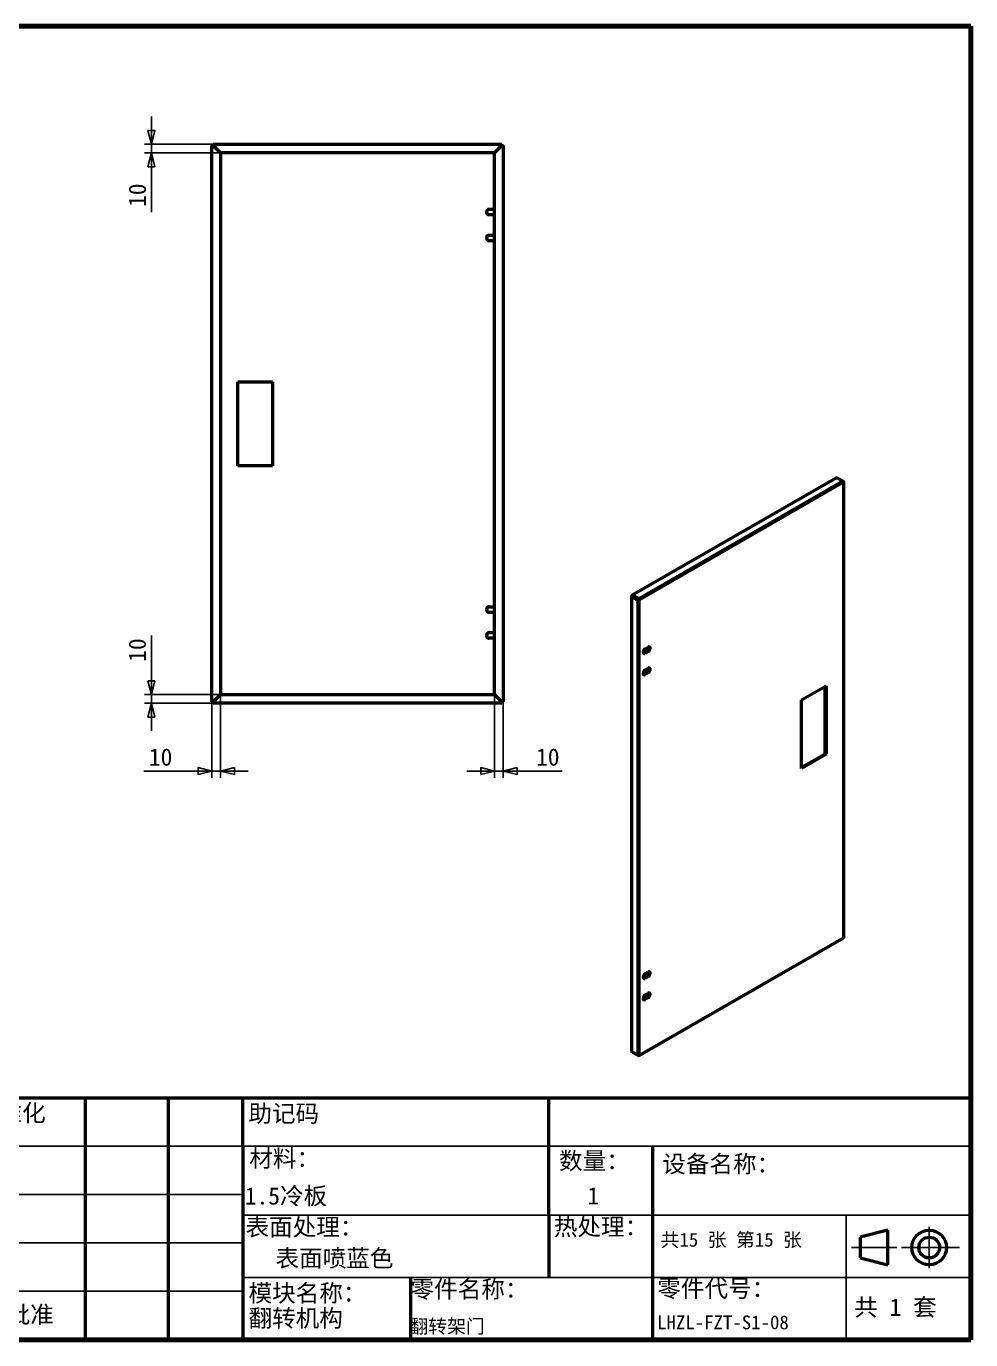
# Model space of a CAD drawing. Header units: millimetres. Extents: x 80 to 270404, y -82095 to 3586.
# Drawn here: x 1203 to 2296, y 80 to 1600 of the extents above; entities that cross this region are included whole.
import ezdxf
from ezdxf.enums import TextEntityAlignment as Align

# ---------------------------------------------------------------- set-up
doc = ezdxf.new("R2010")
doc.units = ezdxf.units.MM
doc.header["$LTSCALE"] = 8
for name, color, linetype, lineweight in [('可见 (ISO)', 7, 'Continuous', 50), ('可见窄的 (ISO)', 7, 'Continuous', 35), ('图框 (ISO)', 7, 'Continuous', 70), ('标题 (ISO)', 7, 'Continuous', 50), ('符号 (ISO)', 7, 'Continuous', 25)]:
    doc.layers.add(name, color=color, linetype=linetype, lineweight=lineweight)
doc.layers.add('尺寸 (ISO)', color=5, linetype='Continuous', lineweight=25, true_color=0x0000ff)
doc.styles.add('文本样式19', font='tahoma.ttf')
doc.styles.add('文本样式91', font='simfang.ttf')
doc.styles.add('注释文本 (ISO)', font='simfang.ttf')
doc.dimstyles.new('默认 (GB)', dxfattribs={"dimscale": 8, "dimtxt": 2.5, "dimasz": 2, "dimexe": 1, "dimexo": 0, "dimgap": 0.75, "dimtad": 1, "dimtoh": 1, "dimrnd": 1e-08, "dimdsep": 46, "dimtxsty": '注释文本 (ISO)', "dimblk": 'Filled-2', "dimcen": 0.09, "dimdle": 10, "dimclrd": 256, "dimclre": 256, "dimclrt": 256, "dimaunit": 1, "dimadec": 3, "dimazin": 2, "dimtfac": 0.52, "dimtmove": 0, "dimatfit": 3, "dimldrblk": 'Filled-1', "dimfxl": 0, "dimtolj": 1, "dimlwd": -1, "dimlwe": -1, "dimarcsym": 0})

# ---------------------------------------------------------------- blocks, each defined once
blk = doc.blocks.new('图框 A3-A4')
at = {"layer": '图框 (ISO)'}
for p, q in [((287, 200), (10, 200)), ((10, 200), (10, 10)), ((287, 10), (287, 200)), ((10, 10), (287, 10))]:
    blk.add_line(p, q, dxfattribs=at)
blk = doc.blocks.new('标题栏 GB1')
at = {"layer": '标题 (ISO)'}
for p, q in [((194.57, 65.23), (194.57, 72.23)), ((194.57, 72.23), (378.57, 72.23)), ((206.57, 65.23), (206.57, 72.23)), ((222.57, 65.23), (222.57, 72.23)), ((234.57, 65.23), (234.57, 72.23)), ((250.57, 65.23), (250.57, 72.23)), ((262.57, 65.23), (262.57, 72.23)), ((273.31, 65.23), (273.31, 72.23)), ((317.57, 65.23), (317.57, 72.23)), ((378.57, 72.23), (378.57, 65.23)), ((194.57, 37.23), (194.57, 65.23)), ((206.57, 37.23), (206.57, 65.23)), ((222.57, 44.23), (222.57, 65.23)), ((234.57, 37.23), (234.57, 65.23)), ((250.57, 37.23), (250.57, 65.23)), ((262.57, 37.23), (262.57, 65.23)), ((273.31, 65.23), (273.31, 37.23)), ((317.57, 55.23), (317.57, 65.23)), ((378.57, 65.23), (378.57, 37.23)), ((317.57, 55.23), (317.57, 46.23)), ((366.57, 53.06), (362.57, 52.06)), ((362.57, 52.06), (362.57, 49.06)), ((366.57, 48.06), (366.57, 53.06)), ((362.57, 49.06), (366.57, 48.06)), ((297.57, 46.23), (297.57, 37.23)), ((222.57, 44.23), (222.57, 37.23)), ((378.57, 37.23), (194.57, 37.23))]:
    blk.add_line(p, q, dxfattribs=at)
at = {"layer": '标题 (ISO)', "lineweight": 25}
for p, q in [((194.57, 65.23), (273.31, 65.23)), ((273.31, 65.23), (378.57, 65.23)), ((194.57, 58.23), (273.31, 58.23)), ((332.57, 55.23), (273.31, 55.23)), ((332.57, 55.23), (378.57, 55.23)), ((360.57, 55.23), (360.57, 46.23)), ((372.58, 53.56), (372.58, 47.56)), ((194.57, 51.23), (273.31, 51.23)), ((361.32, 50.56), (367.88, 50.56)), ((368.55, 50.56), (370.07, 50.56)), ((370.07, 50.56), (376.97, 50.56)), ((273.31, 46.23), (378.57, 46.23)), ((360.57, 46.23), (360.57, 37.23)), ((194.57, 44.23), (273.31, 44.23))]:
    blk.add_line(p, q, dxfattribs=at)
at = {"layer": '标题 (ISO)', "lineweight": 50}
blk.add_line((332.57, 65.23), (332.57, 37.23), dxfattribs=at)
at = {"layer": '标题 (ISO)'}
for radius in [2.5, 1.5]:
    blk.add_circle((372.57, 50.56), radius, dxfattribs=at)
at = {"layer": '标题 (ISO)', "char_height": 2.5, "style": '注释文本 (ISO)'}
for s, insert, attachment_point in [('\\f仿宋|b0|i0;设计', (195.38, 70.83), 1), ('\\f仿宋|b0|i0;标准化', (234.57, 71.28), 1), ('助记码', (274.11, 71.21), 1), ('\\f仿宋|b0|i0;绘图', (195.35, 64.28), 1), ('\\f仿宋|b0|i0;材料：', (274.24, 64.72), 1), ('\\f仿宋|b0|i0;数量：', (319.04, 64.37), 1), ('张成安', (206.92, 63.22), 1), ('\\f仿宋|b0|i0;审核', (195.48, 57.07), 1), ('\\f仿宋|b0|i0;热处理：', (318.29, 54.82), 1), ('\\f仿宋|b0|i0;零件名称：', (297.57, 45.8), 1), ('\\f仿宋|b0|i0;零件代号：', (333.25, 45.9), 1), ('\\f仿宋|b0|i0;批准', (242.57, 40.73), 5)]:
    blk.add_mtext(s, dxfattribs=dict(at, insert=insert, attachment_point=attachment_point))
at = {"layer": '标题 (ISO)', "char_height": 2.5, "attachment_point": 1, "style": '注释文本 (ISO)'}
for s, insert, line_spacing_factor in [('设备名称：\\P', (333.96, 63.91), 0.856364), ('模块名称：\\P\\fArial|b0|i0;\\H2.5000;翻转机构', (274.14, 45.23), 0.872369)]:
    blk.add_mtext(s, dxfattribs=dict(at, insert=insert, line_spacing_factor=line_spacing_factor))
at = {"layer": '标题 (ISO)', "attachment_point": 1, "style": '注释文本 (ISO)'}
for s, insert, char_height, width in [('\\f仿宋|b0|i0;表面处理：', (273.7, 54.78), 2.5, 18.7135), ('\\f仿宋|b0|i0;\\H2.0000;共15 张 第15 张', (333.72, 52.69), 2, 27.2374), ('\\f仿宋|b0|i0;工艺', (195.45, 42.85), 2.5, 7.4854), ('  共 1 套', (358.32, 43.18), 2.5, 17.7919)]:
    blk.add_mtext(s, dxfattribs=dict(at, insert=insert, char_height=char_height, width=width))
at = {"layer": '标题 (ISO)'}
for tag, p, height, style in [('材料_001', (273.59, 56.78), 2.5, '注释文本 (ISO)'), ('零件代号_001', (297.39, 38.16), 2, '文本样式91'), ('描述_001', (333.22, 38.74), 2, '文本样式91')]:
    blk.add_attdef(tag, p, '', height=height, dxfattribs=dict(at, style=style))
at = {"layer": '标题 (ISO)', "style": '文本样式91'}
blk.add_attdef('热处理', text='', height=2, dxfattribs=at).set_placement((318.2, 50.63), align=Align.TOP_LEFT)
at = {"layer": '标题 (ISO)', "style": '文本样式19'}
for tag, p in [('工程核准人', (256.57, 40.73)), ('工程批准日期', (267.94, 40.73))]:
    blk.add_attdef(tag, text='', height=1, dxfattribs=at).set_placement(p, align=Align.MIDDLE_CENTER)
blk = doc.blocks.new('Filled-2')
at = {"color": 0}
for p, q in [((0, 0), (-1, 0.25)), ((-1, 0.25), (-1, -0.25)), ((-1, 0), (0, 0)), ((-1, -0.25), (0, 0))]:
    blk.add_line(p, q, dxfattribs=at)
at = {"color": 0, "flags": 128}
blk.add_lwpolyline([(-1, -0.25), (0, 0), (-1, 0.25), (-1, -0.25)], dxfattribs=at)
at = {"color": 0}
blk.add_solid([(-1, -0.25), (0, 0), (-1, 0.25), (-1, -0.25)], dxfattribs=at)
blk = doc.blocks.new('*D19')
at = {"layer": 'Defpoints', "color": 0, "transparency": 16777216}
for p in [(1428.1, 826.6), (1418.1, 818.1), (1418.1, 738.1)]:
    blk.add_point(p, dxfattribs=at)
at = {"layer": '尺寸 (ISO)', "transparency": 16777216}
for p, q in [((1428.1, 826.6), (1428.1, 730.1)), ((1418.1, 818.1), (1418.1, 730.1)), ((1402.1, 738.1), (1339.2, 738.1)), ((1428.1, 738.1), (1418.1, 738.1)), ((1444.1, 738.1), (1460.1, 738.1))]:
    blk.add_line(p, q, dxfattribs=at)
at = {"layer": '尺寸 (ISO)', "transparency": 16777216, "xscale": 16, "yscale": 16, "zscale": 16}
blk.add_blockref('Filled-2', (1418.1, 738.1), dxfattribs=at)
at = {"layer": '尺寸 (ISO)', "transparency": 16777216, "xscale": 16, "yscale": 16, "zscale": 16, "rotation": 180}
blk.add_blockref('Filled-2', (1428.1, 738.1), dxfattribs=at)
at = {"layer": '尺寸 (ISO)', "transparency": 16777216, "insert": (1345.2, 764.3), "char_height": 20, "attachment_point": 1, "style": '注释文本 (ISO)'}
blk.add_mtext('\\A1;10', dxfattribs=at)
blk = doc.blocks.new('Filled-1')
at = {"color": 0}
for p, q in [((0, 0), (-1, 0.125)), ((-1, 0.125), (-1, -0.125)), ((-1, 0), (0, 0)), ((-1, -0.125), (0, 0))]:
    blk.add_line(p, q, dxfattribs=at)
at = {"color": 0, "flags": 128}
blk.add_lwpolyline([(-1, -0.125), (0, 0), (-1, 0.125), (-1, -0.125)], dxfattribs=at)
at = {"color": 0}
blk.add_solid([(-1, -0.125), (0, 0), (-1, 0.125), (-1, -0.125)], dxfattribs=at)
blk = doc.blocks.new('*D20')
at = {"layer": 'Defpoints', "color": 0, "transparency": 16777216}
for p in [(1745.1, 826.6), (1755.1, 818.1), (1755.1, 738.1)]:
    blk.add_point(p, dxfattribs=at)
at = {"layer": '尺寸 (ISO)', "transparency": 16777216}
for p, q in [((1745.1, 826.6), (1745.1, 730.1)), ((1755.1, 818.1), (1755.1, 730.1)), ((1729.1, 738.1), (1713.1, 738.1)), ((1745.1, 738.1), (1755.1, 738.1)), ((1771.1, 738.1), (1823.5, 738.1))]:
    blk.add_line(p, q, dxfattribs=at)
at = {"layer": '尺寸 (ISO)', "transparency": 16777216, "xscale": 16, "yscale": 16, "zscale": 16}
blk.add_blockref('Filled-2', (1745.1, 738.1), dxfattribs=at)
at = {"layer": '尺寸 (ISO)', "transparency": 16777216, "xscale": 16, "yscale": 16, "zscale": 16, "rotation": 180}
blk.add_blockref('Filled-2', (1755.1, 738.1), dxfattribs=at)
at = {"layer": '尺寸 (ISO)', "transparency": 16777216, "insert": (1793.1, 764.3), "char_height": 20, "attachment_point": 1, "style": '注释文本 (ISO)'}
blk.add_mtext('\\A1;10', dxfattribs=at)
blk = doc.blocks.new('*D21')
at = {"layer": 'Defpoints', "color": 0, "transparency": 16777216}
for p in [(1348.1, 826.5), (1428.1, 826.5), (1419.6, 816.5)]:
    blk.add_point(p, dxfattribs=at)
at = {"layer": '尺寸 (ISO)', "transparency": 16777216}
for p, q in [((1348.1, 842.5), (1348.1, 895)), ((1428.1, 826.5), (1340.1, 826.5)), ((1348.1, 816.5), (1348.1, 826.5)), ((1419.6, 816.5), (1340.1, 816.5)), ((1348.1, 800.5), (1348.1, 784.5))]:
    blk.add_line(p, q, dxfattribs=at)
at = {"layer": '尺寸 (ISO)', "transparency": 16777216, "xscale": 16, "yscale": 16, "zscale": 16}
for p, rotation in [((1348.1, 826.5), 270), ((1348.1, 816.5), 90)]:
    blk.add_blockref('Filled-2', p, dxfattribs=dict(at, rotation=rotation))
at = {"layer": '尺寸 (ISO)', "transparency": 16777216, "insert": (1321.8, 864.5), "char_height": 20, "attachment_point": 1, "rotation": 90, "style": '注释文本 (ISO)'}
blk.add_mtext('\\A1;10', dxfattribs=at)
blk = doc.blocks.new('*D22')
at = {"layer": 'Defpoints', "color": 0, "transparency": 16777216}
for p in [(1419.6, 1463.5), (1348.1, 1453.5), (1428.1, 1453.5)]:
    blk.add_point(p, dxfattribs=at)
at = {"layer": '尺寸 (ISO)', "transparency": 16777216}
for p, q in [((1348.1, 1479.5), (1348.1, 1495.5)), ((1419.6, 1463.5), (1340.1, 1463.5)), ((1348.1, 1463.5), (1348.1, 1453.5)), ((1428.1, 1453.5), (1340.1, 1453.5)), ((1348.1, 1437.5), (1348.1, 1384.9))]:
    blk.add_line(p, q, dxfattribs=at)
at = {"layer": '尺寸 (ISO)', "transparency": 16777216, "xscale": 16, "yscale": 16, "zscale": 16}
for p, rotation in [((1348.1, 1463.5), 270), ((1348.1, 1453.5), 90)]:
    blk.add_blockref('Filled-2', p, dxfattribs=dict(at, rotation=rotation))
at = {"layer": '尺寸 (ISO)', "transparency": 16777216, "insert": (1321.8, 1390.9), "char_height": 20, "attachment_point": 1, "rotation": 90, "style": '注释文本 (ISO)'}
blk.add_mtext('\\A1;10', dxfattribs=at)

msp = doc.modelspace()

# ---------------------------------------------------------------- linework, layer by layer
at = {"layer": '可见 (ISO)'}
for p, q in [((1418.06667, 1461.93397), (1419.56667, 1461.93397)), ((1418.06667, 818.0754), (1418.06667, 1461.93397)), ((1419.56667, 1461.93397), (1419.66667, 1461.83397)), ((1419.63738, 1462.00468), (1419.63738, 1463.50468)), ((1419.63738, 1463.50468), (1753.49596, 1463.50468)), ((1419.63738, 1462.00468), (1419.73738, 1461.90468)), ((1419.66667, 1461.83397), (1428.06667, 1453.43397)), ((1428.13738, 1453.50468), (1419.73738, 1461.90468)), ((1753.39596, 1461.90468), (1744.99596, 1453.50468)), ((1745.06667, 1453.43397), (1753.46667, 1461.83397)), ((1753.49596, 1462.00468), (1753.39596, 1461.90468)), ((1753.56667, 1461.93397), (1753.46667, 1461.83397)), ((1753.49596, 1463.50468), (1753.49596, 1462.00468)), ((1753.56667, 1461.93397), (1755.06667, 1461.93397)), ((1755.06667, 1461.93397), (1755.06667, 818.0754)), ((1428.06667, 1453.43397), (1428.06667, 826.5754)), ((1744.99596, 1453.50468), (1428.13738, 1453.50468)), ((1745.06667, 826.5754), (1745.06667, 1453.43397)), ((1739.06667, 1388.25468), (1744.06667, 1388.25468)), ((1744.06667, 1381.75468), (1739.06667, 1381.75468)), ((1739.06667, 1358.25468), (1744.06667, 1358.25468)), ((1744.06667, 1351.75468), (1739.06667, 1351.75468)), ((1448.06667, 1091.50468), (1448.06667, 1188.50468)), ((1448.06667, 1188.50468), (1488.06667, 1188.50468)), ((1488.06667, 1188.50468), (1488.06667, 1091.50468)), ((1488.06667, 1091.50468), (1448.06667, 1091.50468)), ((2140.54099, 1077.53773), (1904.50855, 941.61569)), ((2141.36005, 1077.47115), (2147.58259, 1073.88782)), ((2148.69325, 1073.24328), (2147.66775, 1073.83383)), ((2148.36351, 1073.05339), (2148.69325, 1073.24328)), ((2149.16188, 546.21901), (2149.16188, 1072.57979)), ((1739.06667, 928.25468), (1744.06667, 928.25468)), ((1903.7071, 940.22921), (1903.7071, 413.89237)), ((1905.20671, 940.22921), (1904.17573, 940.82292)), ((1904.17573, 939.60165), (1910.39827, 936.01832)), ((1905.28639, 940.29873), (1904.22573, 940.90952)), ((1904.22573, 940.90952), (1910.16542, 937.46257)), ((1911.45893, 936.62912), (1905.23639, 940.21244)), ((1911.50893, 937.94204), (1905.28639, 941.52536)), ((1911.50893, 936.71572), (1905.28639, 940.29904)), ((1905.28639, 940.29873), (1911.22609, 936.85177)), ((1911.22609, 936.85177), (1910.16542, 937.46257)), ((1911.45893, 936.62912), (1910.39827, 936.01832)), ((1911.22609, 936.85177), (1911.24937, 936.86519)), ((1911.50893, 936.71572), (1911.50893, 937.94204)), ((1911.60035, 936.60517), (1912.66101, 935.99438)), ((1744.06667, 921.75468), (1739.06667, 921.75468)), ((1739.06667, 898.25468), (1744.06667, 898.25468)), ((1744.06667, 891.75468), (1739.06667, 891.75468)), ((1919.30781, 879.60967), (1922.84335, 881.64565)), ((1918.24715, 874.90641), (1921.78269, 876.94239)), ((1922.84335, 876.33159), (1919.30781, 874.29562)), ((1918.24715, 850.38), (1921.78269, 852.41597)), ((1919.30781, 855.08326), (1922.84335, 857.11924)), ((1922.84335, 851.80518), (1919.30781, 849.7692)), ((2100.32715, 820.54674), (2128.61142, 836.83457)), ((2127.55076, 758.14329), (2127.55076, 836.22377)), ((2128.61142, 836.83457), (2128.61142, 757.53249)), ((1428.06667, 826.5754), (1419.66667, 818.1754)), ((1419.73738, 818.10468), (1428.13738, 826.50468)), ((1428.13738, 826.50468), (1744.99596, 826.50468)), ((1744.99596, 826.50468), (1753.39596, 818.10468)), ((1753.46667, 818.1754), (1745.06667, 826.5754)), ((1419.56667, 818.0754), (1418.06667, 818.0754)), ((1419.56667, 818.0754), (1419.66667, 818.1754)), ((1419.63738, 818.00468), (1419.73738, 818.10468)), ((1419.63738, 816.50468), (1419.63738, 818.00468)), ((1753.49596, 816.50468), (1419.63738, 816.50468)), ((1753.49596, 818.00468), (1753.39596, 818.10468)), ((1753.56667, 818.0754), (1753.46667, 818.1754)), ((1753.49596, 818.00468), (1753.49596, 816.50468)), ((1755.06667, 818.0754), (1753.56667, 818.0754)), ((2100.32715, 741.24467), (2100.32715, 820.54674)), ((2100.32715, 742.46625), (2127.55076, 758.14329)), ((2128.61142, 757.53249), (2100.32715, 741.24467)), ((2128.61142, 757.53249), (2127.55076, 758.14329)), ((1912.31771, 408.91654), (2148.37071, 544.85043)), ((1919.30781, 503.538), (1922.84335, 505.57397)), ((1918.24715, 498.83473), (1921.78269, 500.87071)), ((1922.84335, 500.25992), (1919.30781, 498.22394)), ((1918.24715, 474.30832), (1921.78269, 476.3443)), ((1919.30781, 479.01158), (1922.84335, 481.04756)), ((1922.84335, 475.7335), (1919.30781, 473.69752)), ((1910.39827, 409.63359), (1904.17573, 413.21692)), ((1905.28639, 412.57237), (1911.50893, 408.98905)), ((1911.50893, 409.37558), (1911.50893, 408.98905))]:
    msp.add_line(p, q, dxfattribs=at)
for centre, start, end in [((1739.06667, 1385.00468), 90, 270), ((1744.06667, 1385.00468), 72.07978686, 90), ((1744.06667, 1385.00468), 270, 287.92021314), ((1739.06667, 1355.00468), 90, 270), ((1744.06667, 1355.00468), 72.07978686, 90), ((1744.06667, 1355.00468), 270, 287.92021314), ((1739.06667, 925.00468), 90, 270), ((1744.06667, 925.00468), 72.07978686, 90), ((1744.06667, 925.00468), 270, 287.92021314), ((1739.06667, 895.00468), 90, 270), ((1744.06667, 895.00468), 72.07978686, 90), ((1744.06667, 895.00468), 270, 287.92021314)]:
    msp.add_arc(centre, 3.25, start, end, dxfattribs=at)
for centre, major_axis, ratio, start_param, end_param in [((1905.3071, 940.1714), (0.1, -0.05781), 0.001672483, 2.3571613806, 3.138714353), ((1905.3571, 940.25801), (0.1, -0.05781), 0.001672483, 2.3571613808, 3.9279577071), ((1921.78269, 879.59942), (1.62185, 2.8164), 0.5780931159, 3.9250571086, 5.9514039815), ((1922.84335, 878.98862), (1.62185, 2.8164), 0.5780931159, 3.9250571086, 7.0666497622), ((1919.30781, 876.95264), (-1.62185, -2.8164), 0.5780931159, 3.9250571086, 7.0666497622), ((1918.24715, 877.56344), (-1.62185, -2.8164), 0.5780931159, 0.3317813256, 0.783464455), ((1919.30781, 852.42623), (-1.62185, -2.8164), 0.5780931159, 3.9250571086, 7.0666497622), ((1921.78269, 855.073), (1.62185, 2.8164), 0.5780931159, 3.9250571086, 5.9514039815), ((1922.84335, 854.46221), (1.62185, 2.8164), 0.5780931159, 3.9250571086, 7.0666497622), ((1918.24715, 853.03702), (-1.62185, -2.8164), 0.5780931159, 0.3317813256, 0.783464455), ((1919.30781, 500.88097), (-1.62185, -2.8164), 0.5780931159, 3.9250571086, 7.0666497622), ((1921.78269, 503.52774), (1.62185, 2.8164), 0.5780931159, 3.9250571086, 5.9514039815), ((1922.84335, 502.91695), (1.62185, 2.8164), 0.5780931159, 3.9250571086, 7.0666497622), ((1918.24715, 501.49176), (-1.62185, -2.8164), 0.5780931159, 0.3317813256, 0.783464455), ((1919.30781, 476.35455), (-1.62185, -2.8164), 0.5780931159, 3.9250571086, 7.0666497622), ((1918.24715, 476.96535), (-1.62185, -2.8164), 0.5780931159, 0.3317813256, 0.783464455), ((1921.78269, 479.00133), (1.62185, 2.8164), 0.5780931159, 3.9250571086, 5.9514039815), ((1922.84335, 478.39053), (1.62185, 2.8164), 0.5780931159, 3.9250571086, 7.0666497622)]:
    msp.add_ellipse(centre, major_axis=major_axis, ratio=ratio, start_param=start_param, end_param=end_param, dxfattribs=at)
for points, knots in [([(1418.06667, 1461.93397), (1418.23637, 1461.92337), (1418.49091, 1461.90746), (1419.08792, 1461.87015), (1419.27194, 1461.85864), (1419.46928, 1461.84631), (1419.66667, 1461.83397)], [0, 0, 0, 0, 1.2006819404, 1.2006819404, 1.2006819404, 1.5707963268, 1.5707963268, 1.5707963268, 1.5707963268]), ([(1419.73738, 1461.90468), (1419.69736, 1462.54505), (1419.65863, 1463.16471), (1419.64415, 1463.39634), (1419.63969, 1463.46774), (1419.63831, 1463.48991), (1419.63738, 1463.50468)], [-1.5707963268, -1.5707963268, -1.5707963268, -1.5707963268, -0.3701143864, -0.3701143864, -0.3701143864, 0, 0, 0, 0]), ([(1753.49596, 1463.50468), (1753.48536, 1463.33499), (1753.46945, 1463.08044), (1753.43213, 1462.48344), (1753.42063, 1462.29941), (1753.4083, 1462.10208), (1753.39596, 1461.90468)], [0, 0, 0, 0, 1.2006819404, 1.2006819404, 1.2006819404, 1.5707963268, 1.5707963268, 1.5707963268, 1.5707963268]), ([(1753.46667, 1461.83397), (1754.10704, 1461.874), (1754.7267, 1461.91273), (1754.95833, 1461.9272), (1755.02973, 1461.93167), (1755.0519, 1461.93305), (1755.06667, 1461.93397)], [-1.5707963268, -1.5707963268, -1.5707963268, -1.5707963268, -0.3701143864, -0.3701143864, -0.3701143864, 0, 0, 0, 0]), ([(2140.54472, 1077.53202), (2140.66076, 1077.60131), (2140.79717, 1077.63195), (2140.94602, 1077.61548), (2141.07931, 1077.60074), (2141.22047, 1077.55152), (2141.36005, 1077.47115)], [-0.78346445497, -0.78346445497, -0.78346445497, -0.78346445497, -0.37011438642, -0.37011438642, -0.37011438642, 0, 0, 0, 0]), ([(2147.58259, 1073.88782), (2148.04664, 1073.61429), (2148.49323, 1072.9757), (2148.63804, 1072.37171), (2148.67593, 1072.21366), (2148.69468, 1072.05919), (2148.69325, 1071.91631)], [0, 0, 0, 0, 1.2450050373, 1.2450050373, 1.2450050373, 1.5707963268, 1.5707963268, 1.5707963268, 1.5707963268]), ([(2148.69325, 1071.91631), (2149.16277, 1072.19301), (2149.29039, 1072.6465), (2148.99585, 1072.99552), (2148.91877, 1073.08685), (2148.81612, 1073.17087), (2148.69325, 1073.24328)], [0, 0, 0, 0, 1.2450050373, 1.2450050373, 1.2450050373, 1.5707963268, 1.5707963268, 1.5707963268, 1.5707963268]), ([(1904.17573, 940.82292), (1903.72292, 940.59488), (1903.58474, 940.20147), (1903.8431, 939.87589), (1903.92273, 939.77553), (1904.03615, 939.68202), (1904.17573, 939.60165)], [-1.5707963268, -1.5707963268, -1.5707963268, -1.5707963268, -0.3701143864, -0.3701143864, -0.3701143864, 0, 0, 0, 0]), ([(1905.28639, 941.52536), (1904.83358, 941.78612), (1904.41417, 941.7024), (1904.27676, 941.32383), (1904.2344, 941.20714), (1904.217, 941.06588), (1904.22573, 940.90952)], [0, 0, 0, 0, 1.2006819404, 1.2006819404, 1.2006819404, 1.5707963268, 1.5707963268, 1.5707963268, 1.5707963268]), ([(1905.19236, 940.22999), (1905.19244, 940.22997), (1905.19257, 940.22995), (1905.19385, 940.22979), (1905.19568, 940.22959), (1905.20063, 940.22931), (1905.20363, 940.22921), (1905.2071, 940.22921)], [0.0081141069655, 0.0081141069655, 0.0081141069655, 0.0081141069655, 0.0089545943771, 0.0089545943771, 0.0107615310114, 0.0107615310114, 0.012387118925, 0.012387118925, 0.012387118925, 0.012387118925]), ([(1905.2571, 940.31582), (1905.25485, 940.3197), (1905.25286, 940.32277), (1905.25022, 940.32658), (1905.24946, 940.32752), (1905.24946, 940.32752)], [0, 0, 0, 0, 0.0021471873895, 0.0021471873895, 0.0041357889955, 0.0041357889955, 0.0041357889955, 0.0041357889955]), ([(1910.39827, 936.01832), (1910.86779, 935.74162), (1911.64429, 935.6618), (1912.23939, 935.82509), (1912.39512, 935.86782), (1912.53815, 935.92528), (1912.66101, 935.99438)], [0, 0, 0, 0, 1.2450050373, 1.2450050373, 1.2450050373, 1.5707963268, 1.5707963268, 1.5707963268, 1.5707963268]), ([(1912.66101, 935.99438), (1912.65554, 936.53408), (1912.32562, 937.24043), (1911.87533, 937.66718), (1911.7575, 937.77886), (1911.63322, 937.87211), (1911.50893, 937.94204)], [0, 0, 0, 0, 1.2450050373, 1.2450050373, 1.2450050373, 1.5707963268, 1.5707963268, 1.5707963268, 1.5707963268]), ([(1419.66667, 818.1754), (1419.02631, 818.13537), (1418.40665, 818.09664), (1418.17501, 818.08217), (1418.10361, 818.0777), (1418.08145, 818.07632), (1418.06667, 818.0754)], [-1.5707963268, -1.5707963268, -1.5707963268, -1.5707963268, -0.3701143864, -0.3701143864, -0.3701143864, 0, 0, 0, 0]), ([(1419.63738, 816.50468), (1419.64799, 816.67438), (1419.6639, 816.92893), (1419.70121, 817.52593), (1419.71271, 817.70996), (1419.72505, 817.90729), (1419.73738, 818.10468)], [0, 0, 0, 0, 1.2006819404, 1.2006819404, 1.2006819404, 1.5707963268, 1.5707963268, 1.5707963268, 1.5707963268]), ([(1753.39596, 818.10468), (1753.43598, 817.46432), (1753.47471, 816.84466), (1753.48919, 816.61303), (1753.49365, 816.54163), (1753.49504, 816.51946), (1753.49596, 816.50468)], [-1.5707963268, -1.5707963268, -1.5707963268, -1.5707963268, -0.3701143864, -0.3701143864, -0.3701143864, 0, 0, 0, 0]), ([(1755.06667, 818.0754), (1754.89697, 818.086), (1754.64243, 818.10191), (1754.04543, 818.13922), (1753.8614, 818.15072), (1753.66407, 818.16306), (1753.46667, 818.1754)], [0, 0, 0, 0, 1.2006819404, 1.2006819404, 1.2006819404, 1.5707963268, 1.5707963268, 1.5707963268, 1.5707963268]), ([(2149.15349, 546.21838), (2149.15578, 546.07988), (2149.10458, 545.94147), (2148.99585, 545.8173), (2148.91877, 545.72928), (2148.81612, 545.64857), (2148.69325, 545.57947)], [0.7853981634, 0.7853981634, 0.7853981634, 0.7853981634, 1.24500503726, 1.24500503726, 1.24500503726, 1.57079632679, 1.57079632679, 1.57079632679, 1.57079632679]), ([(1912.66101, 409.65754), (1912.19149, 409.38083), (1911.41498, 409.30102), (1910.81989, 409.46431), (1910.66416, 409.50704), (1910.52113, 409.5645), (1910.39827, 409.63359)], [0, 0, 0, 0, 1.2450050373, 1.2450050373, 1.2450050373, 1.5707963268, 1.5707963268, 1.5707963268, 1.5707963268]), ([(1911.50893, 408.98905), (1911.98392, 408.72182), (1912.44146, 408.83976), (1912.5972, 409.27068), (1912.63796, 409.38344), (1912.65958, 409.51466), (1912.66101, 409.65754)], [0, 0, 0, 0, 1.2450050373, 1.2450050373, 1.2450050373, 1.5707963268, 1.5707963268, 1.5707963268, 1.5707963268])]:
    msp.add_open_spline(points, degree=3, knots=knots, dxfattribs=at)
for points in [[(1419.66667, 1461.90468), (1419.62689, 1461.9121), (1419.58984, 1461.91952), (1419.57433, 1461.92694)], [(1419.66667, 1461.90468), (1419.65925, 1461.94447), (1419.65184, 1461.98152), (1419.64442, 1461.99703)], [(1753.46667, 1461.90468), (1753.47409, 1461.94447), (1753.48151, 1461.98152), (1753.48892, 1461.99703)], [(1753.46667, 1461.90468), (1753.50645, 1461.9121), (1753.54351, 1461.91952), (1753.55902, 1461.92694)], [(1911.60035, 936.60517), (1911.56333, 936.59183), (1911.49595, 936.59981), (1911.45893, 936.62912)], [(1911.60035, 936.60517), (1911.59345, 936.644), (1911.55286, 936.69837), (1911.50893, 936.71572)], [(1419.66667, 818.10468), (1419.62689, 818.09727), (1419.58984, 818.08985), (1419.57433, 818.08243)], [(1419.66667, 818.10468), (1419.65925, 818.0649), (1419.65184, 818.02785), (1419.64442, 818.01234)], [(1753.46667, 818.10468), (1753.47409, 818.0649), (1753.48151, 818.02785), (1753.48892, 818.01234)], [(1753.46667, 818.10468), (1753.50645, 818.09727), (1753.54351, 818.08985), (1753.55902, 818.08243)], [(2148.69325, 545.57947), (2148.69671, 545.23816), (2148.57042, 544.97965), (2148.36599, 544.85735)], [(1904.17573, 413.21692), (1903.87954, 413.38748), (1903.71797, 413.63763), (1903.71394, 413.89325)], [(1905.19117, 412.6322), (1905.22275, 412.61069), (1905.25452, 412.59072), (1905.28639, 412.57237)]]:
    msp.add_open_spline(points, degree=3, dxfattribs=at)
at = {"layer": '可见窄的 (ISO)'}
for p, q in [((2141.36005, 1077.47115), (1905.28639, 941.52536)), ((1911.50893, 937.94204), (2147.58259, 1073.88782)), ((2148.69325, 1071.91631), (1912.66101, 935.99438)), ((2148.69325, 545.57947), (2148.69325, 1071.91631)), ((1905.23639, 940.21244), (1904.17573, 939.60165)), ((1904.17573, 939.60165), (1904.17573, 413.21692)), ((1905.28639, 941.52536), (1905.28639, 940.29904)), ((1905.28666, 940.29888), (1905.28639, 940.29873)), ((1910.39827, 409.63359), (1910.39827, 936.01832)), ((1912.66101, 935.99438), (1912.66101, 409.65754)), ((1919.30781, 874.29562), (1918.24715, 874.90641)), ((1922.84335, 876.33159), (1921.78269, 876.94239)), ((1922.84335, 851.80518), (1921.78269, 852.41597)), ((1919.30781, 849.7692), (1918.24715, 850.38)), ((1912.66101, 409.65754), (2148.69325, 545.57947)), ((1919.30781, 498.22394), (1918.24715, 498.83473)), ((1922.84335, 500.25992), (1921.78269, 500.87071)), ((1919.30781, 473.69752), (1918.24715, 474.30832)), ((1922.84335, 475.7335), (1921.78269, 476.3443)), ((1905.28639, 412.57733), (1905.28639, 412.57237))]:
    msp.add_line(p, q, dxfattribs=at)

# ---------------------------------------------------------------- block references
at = {"xscale": 8, "yscale": 8, "zscale": 8}
msp.add_blockref('图框 A3-A4', (0, 0), dxfattribs=at)
msp.add_blockref('标题栏 GB1', (-732.56911, -217.80163), dxfattribs=at).add_auto_attribs({'零件代号_001': '翻转架门', '描述_001': 'LHZL-FZT-S1-08', '材料_001': '1.5冷板'})

# ---------------------------------------------------------------- texts
at = {"layer": '符号 (ISO)', "insert": (1852.51222, 256.54602), "char_height": 20, "attachment_point": 1, "style": '注释文本 (ISO)'}
msp.add_mtext('{1}', dxfattribs=at)
at = {"layer": '符号 (ISO)', "insert": (1491.75625, 184.34415), "char_height": 20, "width": 149.7076035, "attachment_point": 1, "style": '注释文本 (ISO)'}
msp.add_mtext('{表面喷蓝色}', dxfattribs=at)

# ---------------------------------------------------------------- dimensions: what is measured, and where the dimension line sits
at = {"layer": '尺寸 (ISO)'}
for base, p1, p2, angle, picture, middle in [((1348.06667, 1453.50468), (1419.63738, 1463.50468), (1428.13738, 1453.50468), 270, '*D22', (1348.06667, 1403.14266)), ((1348.06667, 826.50468), (1419.63738, 816.50468), (1428.13738, 826.50468), 90, '*D21', (1348.06667, 876.73326)), ((1418.06667, 738.0754), (1428.06667, 826.5754), (1418.06667, 818.0754), 180, '*D19', (1357.45154, 738.0754))]:
    dim = msp.add_linear_dim(base=base, p1=p1, p2=p2, angle=angle, dimstyle='默认 (GB)', override={"dimtoh": 0, "dimdec": 2, "dimtp": 0, "dimtm": 0, "dimtdec": 2, "dimtofl": 1, "dimatfit": 1}, dxfattribs=at)
    dim.commit()
    dim.dimension.update_dxf_attribs({"geometry": picture, "text_midpoint": middle, "dimtype": 160})
dim = msp.add_linear_dim(base=(1755.06667, 738.0754), p1=(1745.06667, 826.5754), p2=(1755.06667, 818.0754), dimstyle='默认 (GB)', override={"dimtoh": 0, "dimdec": 2, "dimtp": 0, "dimtm": 0, "dimtdec": 2, "dimtofl": 1, "dimatfit": 1}, dxfattribs=at)
dim.commit()
dim.dimension.update_dxf_attribs({"geometry": '*D20', "text_midpoint": (1805.29524, 738.0754), "dimtype": 160})

doc.saveas('drawing.dxf')
